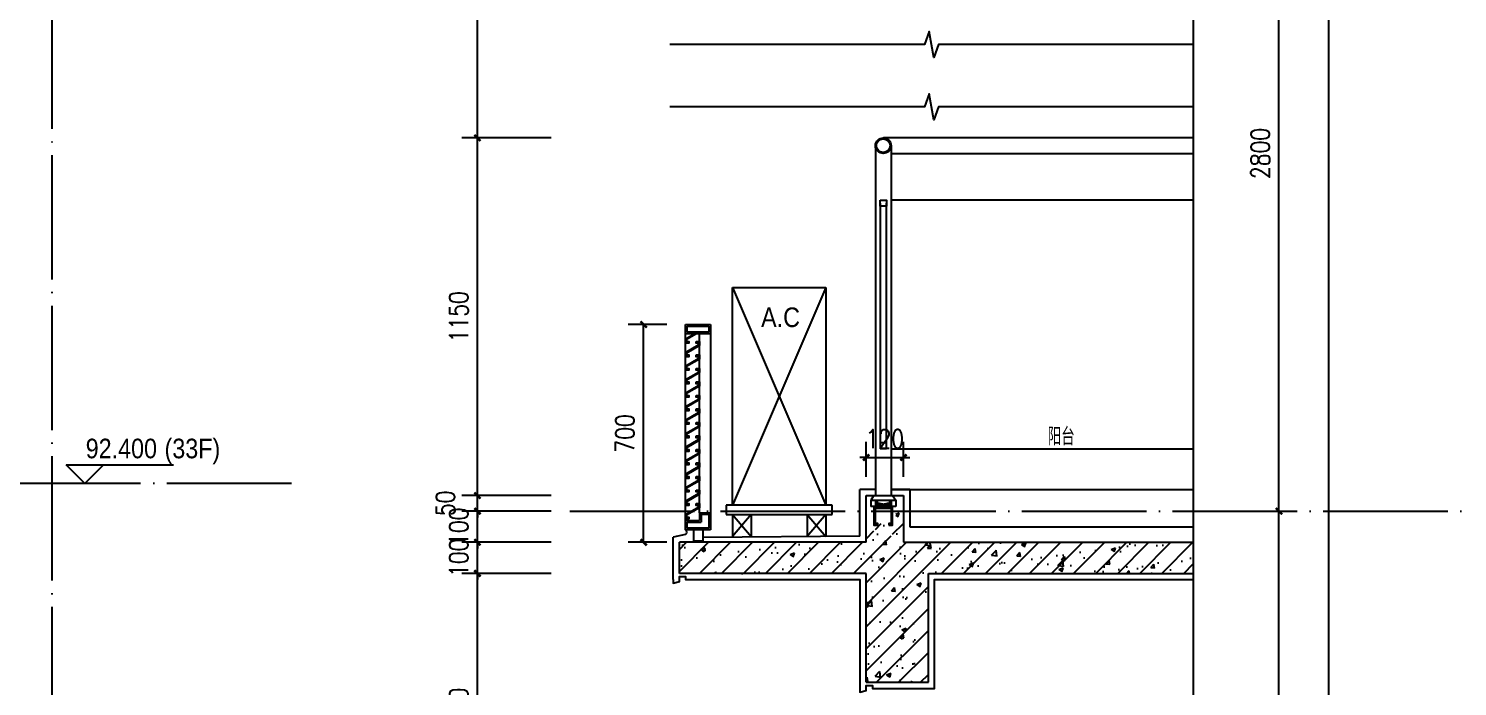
# Model space of a CAD drawing. Extents: x 718358 to 1668613, y -348838 to -159582.
# Drawn here: x 841921 to 846510, y -342008 to -339893 of the extents above; entities that cross this region are included whole.
import ezdxf

# ---------------------------------------------------------------- set-up
doc = ezdxf.new("R2010")
doc.units = 0
doc.header["$LTSCALE"] = 1000
doc.linetypes.add('DOTE', pattern=[2.42, 2, -0.2, 0.02, -0.2])
for name, color, linetype in [('建-可见线', 7, 'Continuous'), ('建-图例填充', 251, 'Continuous'), ('建-墙体', 2, 'Continuous'), ('建-尺寸', 73, 'Continuous'), ('建-房间名', 7, 'Continuous'), ('建-标高', 3, 'Continuous'), ('建-楼梯-护栏', 163, 'Continuous'), ('建-空调及空调洞', 70, 'Continuous'), ('建-符号', 3, 'Continuous'), ('建-轮廓线', 7, 'Continuous'), ('建-轴网', 14, 'DOTE'), ('建-门窗剖', 4, 'Continuous'), ('建-阳台', 5, 'Continuous')]:
    doc.layers.add(name, color=color, linetype=linetype)
doc.styles.add('_TCH_DIM', font='gt单线西文.shx', dxfattribs={"width": 0.8, "bigfont": 'gt单线中文.shx'})
doc.styles.add('_TCH_SPACE', font='gt单线西文.shx', dxfattribs={"width": 0.8, "height": 5, "bigfont": 'gt单线中文.shx'})
doc.styles.add('DIM_FONT', font='SIMPLEX.shx', dxfattribs={"width": 0.8, "bigfont": 'GBCBIG.shx'})
doc.dimstyles.new('DIMN20', dxfattribs={"dimscale": 0.2, "dimtxt": 300, "dimasz": 100, "dimexe": 250, "dimexo": 300, "dimgap": 150, "dimtad": 1, "dimdec": 0, "dimzin": 0, "dimdsep": 46, "dimtxsty": 'DIM_FONT', "dimblk": 'ARCHTICK', "dimcen": 0.09, "dimdle": 1, "dimclrt": 7, "dimazin": 2, "dimtfac": 1, "dimtdec": 0, "dimtix": 1, "dimtmove": 2, "dimatfit": 3, "dimldrblk": 'ARCHTICK', "dimfxl": 1, "dimtolj": 1, "dimtzin": 0, "dimarcsym": 0})

# ---------------------------------------------------------------- blocks, each defined once
blk = doc.blocks.new('ghgdfsdsa')
at = {"layer": '建-楼梯-护栏'}
for p, q in [((915644.9, -350305.3), (915644.9, -351430.3)), ((915694.9, -350305.3), (915694.9, -351430.3)), ((915659.9, -350490.3), (915659.9, -351280.3)), ((915679.9, -351280.3), (915679.9, -350490.3)), ((915679.9, -351260.3), (915659.9, -351260.3)), ((915679.9, -351280.3), (915659.9, -351280.3)), ((915639.9, -351430.3), (915629.9, -351445.3)), ((915629.9, -351445.3), (915629.9, -351465.3)), ((915629.9, -351445.3), (915709.9, -351445.3)), ((915709.9, -351465.3), (915629.9, -351465.3)), ((915639.9, -351430.3), (915699.9, -351430.3)), ((915644.9, -351445.3), (915644.9, -351465.3)), ((915644.9, -351450.3), (915644.9, -351455.3)), ((915644.9, -351460.3), (915644.9, -351465.3)), ((915649.9, -351449.2), (915649.9, -351465.3)), ((915654.9, -351452.1), (915654.9, -351465.3)), ((915659.9, -351454), (915659.9, -351465.3)), ((915664.9, -351455.1), (915664.9, -351465.3)), ((915669.9, -351455.5), (915669.9, -351465.3)), ((915674.9, -351455.1), (915674.9, -351465.3)), ((915679.9, -351454), (915679.9, -351465.3)), ((915684.9, -351452.1), (915684.9, -351465.3)), ((915689.9, -351449.2), (915689.9, -351465.3)), ((915694.9, -351445.3), (915694.9, -351465.3)), ((915694.9, -351450.3), (915694.9, -351455.3)), ((915694.9, -351460.3), (915694.9, -351465.3)), ((915699.9, -351430.3), (915709.9, -351445.3)), ((915709.9, -351445.3), (915709.9, -351465.3))]:
    blk.add_line(p, q, dxfattribs=at)
for points in [[(915659.9, -350480.3), (915679.9, -350480.3), (915679.9, -350500.3), (915659.9, -350500.3)], [(915687.4, -351525.3), (915699.9, -351525.3), (915699.9, -351465.3), (915639.9, -351465.3), (915639.9, -351525.3), (915652.4, -351525.3), (915652.4, -351520.3), (915644.9, -351520.3), (915644.9, -351470.3), (915694.9, -351470.3), (915694.9, -351520.3), (915687.4, -351520.3)]]:
    blk.add_lwpolyline(points, close=True, dxfattribs=at)
for radius in [25, 22]:
    blk.add_circle((915669.9, -350305.3), radius, dxfattribs=at)
blk = doc.blocks.new('A$C79397209')
at = {"layer": '建-空调及空调洞'}
for p, q in [((0, 0), (-300, -700)), ((-300, 0), (0, -700)), ((-300, 0), (0, 0)), ((-300, -700), (-300, 0)), ((0, 0), (0, -700)), ((-320, -700), (-320, -730)), ((20, -700), (-320, -700)), ((-320, -730), (20, -730)), ((0, -700), (-300, -700)), ((-240, -730), (-300, -800)), ((-300, -730), (-240, -800)), ((-300, -730), (-300, -800)), ((-240, -730), (-240, -800)), ((-60, -730), (0, -800)), ((-60, -730), (-59.9, -800)), ((0, -730), (-59.9, -800)), ((0, -730), (0, -800)), ((20, -730), (20, -700))]:
    blk.add_line(p, q, dxfattribs=at)
at = {"layer": '建-空调及空调洞', "style": '_TCH_DIM', "width": 0.888889}
blk.add_text('A.C', height=63, dxfattribs=at).set_placement((-208.3, -127.2))
blk = doc.blocks.new('edffd')
at = {"layer": '建-门窗剖'}
for p, q in [((462167.4, 66194.4), (462167.4, 66224.4)), ((462167.4, 66224.4), (462212.4, 66224.4)), ((462212.4, 66249.4), (462247.4, 66249.4)), ((462212.4, 66249.4), (462212.4, 66224.4)), ((462217.4, 66244.4), (462242.4, 66244.4)), ((462217.4, 66244.4), (462217.4, 66219.4)), ((462242.4, 66244.4), (462242.4, 66199.4)), ((462247.4, 66249.4), (462247.4, 66194.4)), ((462247.4, 66194.4), (462167.4, 66194.4)), ((462172.4, 66199.4), (462172.4, 66219.4)), ((462172.4, 66219.4), (462217.4, 66219.4)), ((462242.4, 66199.4), (462172.4, 66199.4)), ((462192.4, 66194.4), (462192.4, 66154.4)), ((462222.4, 66194.4), (462222.4, 66154.4)), ((462192.4, 66159.4), (462222.4, 66159.4))]:
    blk.add_line(p, q, dxfattribs=at)
blk = doc.blocks.new('5g')
at = {"layer": '建-轮廓线'}
blk.add_arc((467039.4, 67253.7), 9.28, 306.0642, 53.9358, dxfattribs=at)
at = {"layer": '建-门窗剖'}
for p, q in [((467044.9, 67891.2), (467044.9, 67921.2)), ((467044.9, 67921.2), (467124.9, 67921.2)), ((467124.9, 67921.2), (467124.9, 67891.2)), ((467044.9, 67291.2), (467044.9, 67891.2)), ((467124.9, 67891.2), (467044.9, 67891.2)), ((467049.9, 67896.2), (467049.9, 67916.2)), ((467049.9, 67916.2), (467119.9, 67916.2)), ((467119.9, 67896.2), (467049.9, 67896.2)), ((467089.9, 67316.2), (467089.9, 67891.2)), ((467119.9, 67916.2), (467119.9, 67896.2)), ((467124.9, 67891.2), (467124.9, 67316.2))]:
    blk.add_line(p, q, dxfattribs=at)
blk.add_lwpolyline([(467079.7, 67891.2), (467047.9, 67872.8), (467047.9, 67864.1), (467052.9, 67864.1), (467052.9, 67867.1), (467055.9, 67867.1), (467055.9, 67861.1), (467044.9, 67861.1), (467044.9, 67874.6), (467073.7, 67891.2)], dxfattribs=at)
for points in [[(467078.9, 67867.1), (467089.9, 67867.1), (467089.9, 67853.6), (467047.9, 67829.4), (467047.9, 67820.7), (467052.9, 67820.7), (467052.9, 67823.7), (467055.9, 67823.7), (467055.9, 67817.7), (467044.9, 67817.7), (467044.9, 67831.1), (467086.9, 67855.4), (467086.9, 67864.1), (467081.9, 67864.1), (467081.9, 67861.1), (467078.9, 67861.1)], [(467078.9, 67823.7), (467089.9, 67823.7), (467089.9, 67810.2), (467047.9, 67785.9), (467047.9, 67777.2), (467052.9, 67777.2), (467052.9, 67780.2), (467055.9, 67780.2), (467055.9, 67774.2), (467044.9, 67774.2), (467044.9, 67787.7), (467086.9, 67811.9), (467086.9, 67820.7), (467081.9, 67820.7), (467081.9, 67817.7), (467078.9, 67817.7)], [(467078.9, 67780.2), (467089.9, 67780.2), (467089.9, 67766.7), (467047.9, 67742.5), (467047.9, 67733.8), (467052.9, 67733.8), (467052.9, 67736.8), (467055.9, 67736.8), (467055.9, 67730.8), (467044.9, 67730.8), (467044.9, 67744.2), (467086.9, 67768.5), (467086.9, 67777.2), (467081.9, 67777.2), (467081.9, 67774.2), (467078.9, 67774.2)], [(467078.9, 67736.8), (467089.9, 67736.8), (467089.9, 67723.3), (467047.9, 67699), (467047.9, 67690.3), (467052.9, 67690.3), (467052.9, 67693.3), (467055.9, 67693.3), (467055.9, 67687.3), (467044.9, 67687.3), (467044.9, 67700.8), (467086.9, 67725), (467086.9, 67733.8), (467081.9, 67733.8), (467081.9, 67730.8), (467078.9, 67730.8)], [(467078.9, 67693.3), (467089.9, 67693.3), (467089.9, 67679.9), (467047.9, 67655.6), (467047.9, 67646.9), (467052.9, 67646.9), (467052.9, 67649.9), (467055.9, 67649.9), (467055.9, 67643.9), (467044.9, 67643.9), (467044.9, 67657.3), (467086.9, 67681.6), (467086.9, 67690.3), (467081.9, 67690.3), (467081.9, 67687.3), (467078.9, 67687.3)], [(467078.9, 67649.9), (467089.9, 67649.9), (467089.9, 67636.4), (467047.9, 67612.2), (467047.9, 67603.4), (467052.9, 67603.4), (467052.9, 67606.4), (467055.9, 67606.4), (467055.9, 67600.4), (467044.9, 67600.4), (467044.9, 67613.9), (467086.9, 67638.1), (467086.9, 67646.9), (467081.9, 67646.9), (467081.9, 67643.9), (467078.9, 67643.9)], [(467078.9, 67606.4), (467089.9, 67606.4), (467089.9, 67593), (467047.9, 67568.7), (467047.9, 67560), (467052.9, 67560), (467052.9, 67563), (467055.9, 67563), (467055.9, 67557), (467044.9, 67557), (467044.9, 67570.4), (467086.9, 67594.7), (467086.9, 67603.4), (467081.9, 67603.4), (467081.9, 67600.4), (467078.9, 67600.4)], [(467078.9, 67563), (467089.9, 67563), (467089.9, 67549.5), (467047.9, 67525.3), (467047.9, 67516.5), (467052.9, 67516.5), (467052.9, 67519.5), (467055.9, 67519.5), (467055.9, 67513.5), (467044.9, 67513.5), (467044.9, 67527), (467086.9, 67551.3), (467086.9, 67560), (467081.9, 67560), (467081.9, 67557), (467078.9, 67557)], [(467078.9, 67519.5), (467089.9, 67519.5), (467089.9, 67506.1), (467047.9, 67481.8), (467047.9, 67473.1), (467052.9, 67473.1), (467052.9, 67476.1), (467055.9, 67476.1), (467055.9, 67470.1), (467044.9, 67470.1), (467044.9, 67483.6), (467086.9, 67507.8), (467086.9, 67516.5), (467081.9, 67516.5), (467081.9, 67513.5), (467078.9, 67513.5)], [(467078.9, 67476.1), (467089.9, 67476.1), (467089.9, 67462.6), (467047.9, 67438.4), (467047.9, 67429.6), (467052.9, 67429.6), (467052.9, 67432.6), (467055.9, 67432.6), (467055.9, 67426.6), (467044.9, 67426.6), (467044.9, 67440.1), (467086.9, 67464.4), (467086.9, 67473.1), (467081.9, 67473.1), (467081.9, 67470.1), (467078.9, 67470.1)], [(467078.9, 67432.6), (467089.9, 67432.6), (467089.9, 67419.2), (467047.9, 67394.9), (467047.9, 67386.2), (467052.9, 67386.2), (467052.9, 67389.2), (467055.9, 67389.2), (467055.9, 67383.2), (467044.9, 67383.2), (467044.9, 67396.7), (467086.9, 67420.9), (467086.9, 67429.6), (467081.9, 67429.6), (467081.9, 67426.6), (467078.9, 67426.6)], [(467078.9, 67389.2), (467089.9, 67389.2), (467089.9, 67375.7), (467047.9, 67351.5), (467047.9, 67342.8), (467052.9, 67342.8), (467052.9, 67345.8), (467055.9, 67345.8), (467055.9, 67339.8), (467044.9, 67339.8), (467044.9, 67353.2), (467086.9, 67377.5), (467086.9, 67386.2), (467081.9, 67386.2), (467081.9, 67383.2), (467078.9, 67383.2)], [(467078.9, 67345.8), (467089.9, 67345.8), (467089.9, 67332.3), (467047.9, 67308), (467047.9, 67299.3), (467052.9, 67299.3), (467052.9, 67302.3), (467055.9, 67302.3), (467055.9, 67296.3), (467044.9, 67296.3), (467044.9, 67309.8), (467086.9, 67334), (467086.9, 67342.8), (467081.9, 67342.8), (467081.9, 67339.8), (467078.9, 67339.8)]]:
    blk.add_lwpolyline(points, close=True, dxfattribs=at)
at = {"layer": '建-阳台'}
blk.add_blockref('edffd', (4877.5, 1066.8), dxfattribs=at)
blk = doc.blocks.new('_ArchTick')
at = {"color": 0, "linetype": 'ByBlock', "const_width": 0.4}
blk.add_lwpolyline([(-0.5, -0.5), (0.5, 0.5)], dxfattribs=at)
blk = doc.blocks.new('*D1774')
at = {"layer": 'Defpoints', "color": 0, "transparency": 16777216}
for p in [(845711.8, -339144.7), (846097.2, -339144.7), (845711.8, -346244.7)]:
    blk.add_point(p, dxfattribs=at)
at = {"layer": '建-尺寸', "color": 0, "lineweight": -2, "transparency": 16777216}
for p, q in [((845771.8, -339144.7), (846147.2, -339144.7)), ((846097.2, -346244.9), (846097.2, -339144.5)), ((845771.8, -346244.7), (846147.2, -346244.7))]:
    blk.add_line(p, q, dxfattribs=at)
at = {"layer": '建-尺寸', "color": 0, "lineweight": -2, "transparency": 16777216, "xscale": 20, "yscale": 20, "zscale": 20}
for p, rotation in [((846097.2, -339144.7), 90), ((846097.2, -346244.7), 270)]:
    blk.add_blockref('_ArchTick', p, dxfattribs=dict(at, rotation=rotation))
at = {"layer": '建-尺寸', "color": 7, "transparency": 16777216, "insert": (846035.2, -342694.7), "char_height": 60, "attachment_point": 5, "rotation": 90, "style": 'DIM_FONT'}
blk.add_mtext('\\A1;祥各栋立面图', dxfattribs=at)
blk = doc.blocks.new('*D1778')
at = {"layer": 'Defpoints', "color": 0, "transparency": 16777216}
for p in [(845711.8, -341444.7), (845937.2, -341444.7), (845711.8, -343744.7)]:
    blk.add_point(p, dxfattribs=at)
at = {"layer": '建-尺寸', "color": 0, "lineweight": -2, "transparency": 16777216}
for p, q in [((845771.8, -341444.7), (845987.2, -341444.7)), ((845937.2, -343744.9), (845937.2, -341444.5)), ((845771.8, -343744.7), (845987.2, -343744.7))]:
    blk.add_line(p, q, dxfattribs=at)
at = {"layer": '建-尺寸', "color": 0, "lineweight": -2, "transparency": 16777216, "xscale": 20, "yscale": 20, "zscale": 20}
for p, rotation in [((845937.2, -341444.7), 90), ((845937.2, -343744.7), 270)]:
    blk.add_blockref('_ArchTick', p, dxfattribs=dict(at, rotation=rotation))
at = {"layer": '建-尺寸', "color": 7, "transparency": 16777216, "insert": (845877.2, -342594.7), "char_height": 60, "attachment_point": 5, "rotation": 90, "style": 'DIM_FONT'}
blk.add_mtext('\\A1;2800', dxfattribs=at)
blk = doc.blocks.new('*D1779')
at = {"layer": 'Defpoints', "color": 0, "transparency": 16777216}
for p in [(845711.8, -339144.7), (845937.2, -339144.7), (845711.8, -341444.7)]:
    blk.add_point(p, dxfattribs=at)
at = {"layer": '建-尺寸', "color": 0, "lineweight": -2, "transparency": 16777216}
for p, q in [((845771.8, -339144.7), (845987.2, -339144.7)), ((845937.2, -341444.9), (845937.2, -339144.5)), ((845771.8, -341444.7), (845987.2, -341444.7))]:
    blk.add_line(p, q, dxfattribs=at)
at = {"layer": '建-尺寸', "color": 0, "lineweight": -2, "transparency": 16777216, "xscale": 20, "yscale": 20, "zscale": 20}
for p, rotation in [((845937.2, -339144.7), 90), ((845937.2, -341444.7), 270)]:
    blk.add_blockref('_ArchTick', p, dxfattribs=dict(at, rotation=rotation))
at = {"layer": '建-尺寸', "color": 7, "transparency": 16777216, "insert": (845877.2, -340294.7), "char_height": 60, "attachment_point": 5, "rotation": 90, "style": 'DIM_FONT'}
blk.add_mtext('\\A1;2800', dxfattribs=at)
blk = doc.blocks.new('*D1789')
at = {"layer": 'Defpoints', "color": 0, "transparency": 16777216}
for p in [(843362.9, -341644.7), (843659.6, -341644.7), (843659.6, -342544.7)]:
    blk.add_point(p, dxfattribs=at)
at = {"layer": '建-尺寸', "color": 0, "lineweight": -2, "transparency": 16777216}
for p, q in [((843599.6, -341644.7), (843312.9, -341644.7)), ((843362.9, -342544.9), (843362.9, -341644.5)), ((843599.6, -342544.7), (843312.9, -342544.7))]:
    blk.add_line(p, q, dxfattribs=at)
at = {"layer": '建-尺寸', "color": 0, "lineweight": -2, "transparency": 16777216, "xscale": 20, "yscale": 20, "zscale": 20}
for p, rotation in [((843362.9, -341644.7), 90), ((843362.9, -342544.7), 270)]:
    blk.add_blockref('_ArchTick', p, dxfattribs=dict(at, rotation=rotation))
at = {"layer": '建-尺寸', "color": 7, "transparency": 16777216, "insert": (843302.9, -342094.7), "char_height": 60, "attachment_point": 5, "rotation": 90, "style": 'DIM_FONT'}
blk.add_mtext('\\A1;1400', dxfattribs=at)
blk = doc.blocks.new('*D1790')
at = {"layer": 'Defpoints', "color": 0, "transparency": 16777216}
for p in [(843362.9, -341544.7), (843659.6, -341544.7), (843659.6, -341644.7)]:
    blk.add_point(p, dxfattribs=at)
at = {"layer": '建-尺寸', "color": 0, "lineweight": -2, "transparency": 16777216}
for p, q in [((843599.6, -341544.7), (843312.9, -341544.7)), ((843362.9, -341544.7), (843362.9, -341524.7)), ((843362.9, -341644.7), (843362.9, -341544.7)), ((843599.6, -341644.7), (843312.9, -341644.7)), ((843362.9, -341644.7), (843362.9, -341664.7))]:
    blk.add_line(p, q, dxfattribs=at)
at = {"layer": '建-尺寸', "color": 0, "lineweight": -2, "transparency": 16777216, "xscale": 20, "yscale": 20, "zscale": 20}
for p, rotation in [((843362.9, -341544.7), 270), ((843362.9, -341644.7), 90)]:
    blk.add_blockref('_ArchTick', p, dxfattribs=dict(at, rotation=rotation))
at = {"layer": '建-尺寸', "color": 7, "transparency": 16777216, "insert": (843302.9, -341594.7), "char_height": 60, "attachment_point": 5, "rotation": 90, "style": 'DIM_FONT'}
blk.add_mtext('\\A1;100', dxfattribs=at)
blk = doc.blocks.new('*D1791')
at = {"layer": 'Defpoints', "color": 0, "transparency": 16777216}
for p in [(843362.9, -341444.7), (843659.6, -341444.7), (843659.6, -341544.7)]:
    blk.add_point(p, dxfattribs=at)
at = {"layer": '建-尺寸', "color": 0, "lineweight": -2, "transparency": 16777216}
for p, q in [((843599.6, -341444.7), (843312.9, -341444.7)), ((843362.9, -341444.7), (843362.9, -341424.7)), ((843362.9, -341544.7), (843362.9, -341444.7)), ((843599.6, -341544.7), (843312.9, -341544.7)), ((843362.9, -341544.7), (843362.9, -341564.7))]:
    blk.add_line(p, q, dxfattribs=at)
at = {"layer": '建-尺寸', "color": 0, "lineweight": -2, "transparency": 16777216, "xscale": 20, "yscale": 20, "zscale": 20}
for p, rotation in [((843362.9, -341444.7), 270), ((843362.9, -341544.7), 90)]:
    blk.add_blockref('_ArchTick', p, dxfattribs=dict(at, rotation=rotation))
at = {"layer": '建-尺寸', "color": 7, "transparency": 16777216, "insert": (843302.9, -341494.7), "char_height": 60, "attachment_point": 5, "rotation": 90, "style": 'DIM_FONT'}
blk.add_mtext('\\A1;100', dxfattribs=at)
blk = doc.blocks.new('*D1792')
at = {"layer": 'Defpoints', "color": 0, "transparency": 16777216}
for p in [(843362.9, -341394.7), (843659.6, -341394.7), (843659.6, -341444.7)]:
    blk.add_point(p, dxfattribs=at)
at = {"layer": '建-尺寸', "color": 0, "lineweight": -2, "transparency": 16777216}
for p, q in [((843362.9, -341394.7), (843362.9, -341374.7)), ((843599.6, -341394.7), (843312.9, -341394.7)), ((843362.9, -341444.7), (843362.9, -341394.7)), ((843599.6, -341444.7), (843312.9, -341444.7)), ((843362.9, -341444.7), (843362.9, -341464.7))]:
    blk.add_line(p, q, dxfattribs=at)
at = {"layer": '建-尺寸', "color": 0, "lineweight": -2, "transparency": 16777216, "xscale": 20, "yscale": 20, "zscale": 20}
for p, rotation in [((843362.9, -341394.7), 270), ((843362.9, -341444.7), 90)]:
    blk.add_blockref('_ArchTick', p, dxfattribs=dict(at, rotation=rotation))
at = {"layer": '建-尺寸', "color": 7, "transparency": 16777216, "insert": (843259.9, -341419.7), "char_height": 60, "attachment_point": 5, "rotation": 90, "style": 'DIM_FONT'}
blk.add_mtext('\\A1;50', dxfattribs=at)
blk = doc.blocks.new('*D1793')
at = {"layer": 'Defpoints', "color": 0, "transparency": 16777216}
for p in [(843362.9, -340244.7), (843659.6, -340244.7), (843659.6, -341394.7)]:
    blk.add_point(p, dxfattribs=at)
at = {"layer": '建-尺寸', "color": 0, "lineweight": -2, "transparency": 16777216}
for p, q in [((843599.6, -340244.7), (843312.9, -340244.7)), ((843362.9, -341394.9), (843362.9, -340244.5)), ((843599.6, -341394.7), (843312.9, -341394.7))]:
    blk.add_line(p, q, dxfattribs=at)
at = {"layer": '建-尺寸', "color": 0, "lineweight": -2, "transparency": 16777216, "xscale": 20, "yscale": 20, "zscale": 20}
for p, rotation in [((843362.9, -340244.7), 90), ((843362.9, -341394.7), 270)]:
    blk.add_blockref('_ArchTick', p, dxfattribs=dict(at, rotation=rotation))
at = {"layer": '建-尺寸', "color": 7, "transparency": 16777216, "insert": (843302.9, -340819.7), "char_height": 60, "attachment_point": 5, "rotation": 90, "style": 'DIM_FONT'}
blk.add_mtext('\\A1;1150', dxfattribs=at)
blk = doc.blocks.new('*D1794')
at = {"layer": 'Defpoints', "color": 0, "transparency": 16777216}
for p in [(843362.9, -339294.7), (843659.6, -339294.7), (843659.6, -340244.7)]:
    blk.add_point(p, dxfattribs=at)
at = {"layer": '建-尺寸', "color": 0, "lineweight": -2, "transparency": 16777216}
for p, q in [((843599.6, -339294.7), (843312.9, -339294.7)), ((843362.9, -340244.9), (843362.9, -339294.5)), ((843599.6, -340244.7), (843312.9, -340244.7))]:
    blk.add_line(p, q, dxfattribs=at)
at = {"layer": '建-尺寸', "color": 0, "lineweight": -2, "transparency": 16777216, "xscale": 20, "yscale": 20, "zscale": 20}
for p, rotation in [((843362.9, -339294.7), 90), ((843362.9, -340244.7), 270)]:
    blk.add_blockref('_ArchTick', p, dxfattribs=dict(at, rotation=rotation))
at = {"layer": '建-尺寸', "color": 7, "transparency": 16777216, "insert": (843302.9, -339769.7), "char_height": 60, "attachment_point": 5, "rotation": 90, "style": 'DIM_FONT'}
blk.add_mtext('\\A1;1450', dxfattribs=at)
blk = doc.blocks.new('*D1799')
at = {"layer": 'Defpoints', "color": 0, "transparency": 16777216}
for p in [(843896.7, -340844.7), (844031.4, -340844.7), (844031.4, -341544.7)]:
    blk.add_point(p, dxfattribs=at)
at = {"layer": '建-尺寸', "color": 0, "lineweight": -2, "transparency": 16777216}
for p, q in [((843971.4, -340844.7), (843846.7, -340844.7)), ((843896.7, -341544.9), (843896.7, -340844.5)), ((843971.4, -341544.7), (843846.7, -341544.7))]:
    blk.add_line(p, q, dxfattribs=at)
at = {"layer": '建-尺寸', "color": 0, "lineweight": -2, "transparency": 16777216, "xscale": 20, "yscale": 20, "zscale": 20}
for p, rotation in [((843896.7, -340844.7), 90), ((843896.7, -341544.7), 270)]:
    blk.add_blockref('_ArchTick', p, dxfattribs=dict(at, rotation=rotation))
at = {"layer": '建-尺寸', "color": 7, "transparency": 16777216, "insert": (843836.7, -341194.7), "char_height": 60, "attachment_point": 5, "rotation": 90, "style": 'DIM_FONT'}
blk.add_mtext('\\A1;700', dxfattribs=at)
blk = doc.blocks.new('*D2995')
at = {"layer": 'Defpoints', "color": 0, "transparency": 16777216}
for p in [(844731.4, -341272.3), (844611.4, -341394.7), (844731.4, -341394.7)]:
    blk.add_point(p, dxfattribs=at)
at = {"layer": '建-尺寸', "color": 0, "lineweight": -2, "transparency": 16777216}
for p, q in [((844611.4, -341334.7), (844611.4, -341222.3)), ((844731.4, -341334.7), (844731.4, -341222.3)), ((844611.4, -341272.3), (844591.4, -341272.3)), ((844611.4, -341272.3), (844731.4, -341272.3)), ((844731.4, -341272.3), (844751.4, -341272.3))]:
    blk.add_line(p, q, dxfattribs=at)
at = {"layer": '建-尺寸', "color": 0, "lineweight": -2, "transparency": 16777216, "xscale": 20, "yscale": 20, "zscale": 20}
blk.add_blockref('_ArchTick', (844611.4, -341272.3), dxfattribs=at)
at = {"layer": '建-尺寸', "color": 0, "lineweight": -2, "transparency": 16777216, "xscale": 20, "yscale": 20, "zscale": 20, "rotation": 180}
blk.add_blockref('_ArchTick', (844731.4, -341272.3), dxfattribs=at)
at = {"layer": '建-尺寸', "color": 7, "transparency": 16777216, "insert": (844671.4, -341212.3), "char_height": 60, "attachment_point": 5, "style": 'DIM_FONT'}
blk.add_mtext('\\A1;120', dxfattribs=at)

msp = doc.modelspace()

# ---------------------------------------------------------------- hatches: boundary and pattern name
at = {"layer": '建-图例填充'}
h = msp.add_hatch(dxfattribs=at)
h.set_pattern_fill('钢筋混凝土', color=256, scale=20, style=0)
h.set_pattern_definition([(45, (-7154.08, 3832.993), (-35.355339, 35.355339), []), (50, (-7154.08, 3832.99), (143.452037, -12.550427), [15, -165]), (355, (-7154.08, 3832.99), (-27.750267, 150.438427), [12, -132]), (100.4514, (-7142.13, 3831.95), (115.701876, 137.887908), [12.748038, -140.228422]), (46.1842, (-7154.08, 3873), (213.44821, -33.103803), [22.5, -247.5]), (96.6356, (-7136.3, 3870.23), (186.93254, 194.823574), [19.12206, -210.3426]), (351.1842, (-7154.08, 3873), (186.93239, 194.82372), [18, -198]), (21, (-7134.08, 3862.99), (119.38141, -80.523778), [15, -165]), (326, (-7134.08, 3862.99), (48.663066, 145.03001), [12, -132]), (71.4514, (-7124.13, 3856.28), (168.044526, 64.5061), [12.748038, -140.228422]), (37.5, (-7154.08, 3832.993), (2.431971, 66.5787708), [0, -130.4, 0, -134, 0, -132.5]), (7.5, (-7154.08, 3832.99), (52.6139075, 78.8823424), [0, -76.4, 0, -127.4, 0, -50.5]), (327.5, (-7198.68, 3832.99), (106.7644872, -4.5109743), [0, -50, 0, -156, 0, -207]), (317.5, (-7218.68, 3832.99), (116.637234, 20.020996), [0, -65, 0, -103.6, 0, -147])])
h.paths.add_polyline_path([(845661.6, -341644.7), (845661.6, -341544.7), (844731.4, -341544.7), (844731.4, -341444.7), (844706.4, -341444.7), (844706.4, -341484.7), (844696.4, -341484.7), (844696.4, -341539.7), (844683.9, -341539.7), (844683.9, -341534.7), (844691.4, -341534.7), (844691.4, -341484.7), (844641.4, -341484.7), (844641.4, -341534.7), (844648.9, -341534.7), (844648.9, -341539.7), (844636.4, -341539.7), (844636.4, -341479.7), (844611.4, -341479.7), (844611.4, -341994.7), (844811.4, -341994.7), (844811.4, -341644.7)])
h.paths.add_polyline_path([(844611.4, -341544.7), (844011.4, -341544.7), (844011.4, -341644.7), (844611.4, -341644.7)])

# ---------------------------------------------------------------- linework, layer by layer
at = {"layer": '建-可见线'}
for p, q in [((844591.4, -341524.7), (844591.4, -341374.7)), ((844641.4, -341374.7), (844591.4, -341374.7)), ((844691.4, -341374.7), (844751.4, -341374.7)), ((844751.4, -341374.7), (844691.4, -341374.7)), ((844751.4, -341374.7), (844751.4, -341494.7)), ((844751.4, -341494.7), (845661.6, -341494.7)), ((844031.4, -341519.7), (843991.4, -341527.9)), ((843991.4, -341664.7), (843991.4, -341527.9)), ((844591.4, -341524.7), (844086.4, -341529.1))]:
    msp.add_line(p, q, dxfattribs=at)
msp.add_lwpolyline([(843991.4, -341664.7), (843991.4, -341676.4), (844011.4, -341671.2), (844011.4, -341664.7), (844011.4, -341654.7), (844031.4, -341654.7), (844031.4, -341664.7), (844591.4, -341664.7), (844591.4, -342026.4), (844591.4, -342026.4), (844611.4, -342021.2), (844611.4, -342014.7), (844611.4, -342004.7), (844631.4, -342004.7), (844631.4, -342014.7), (844831.4, -342014.7), (844831.4, -341664.7), (845661.6, -341664.7)], dxfattribs=at)
at = {"layer": '建-墙体'}
for p, q in [((844611.4, -341544.7), (844611.4, -341394.7)), ((844611.4, -341394.7), (844731.4, -341394.7)), ((844731.4, -341394.7), (844731.4, -341544.7)), ((844011.4, -341644.7), (844011.4, -341544.7)), ((844611.4, -341544.7), (844011.4, -341544.7)), ((844731.4, -341544.7), (845661.6, -341544.7)), ((844611.4, -341644.7), (844011.4, -341644.7)), ((844611.4, -341994.7), (844611.4, -341644.7)), ((844811.4, -341644.7), (845661.6, -341644.7)), ((844811.4, -341994.7), (844811.4, -341644.7)), ((844611.4, -341994.7), (844811.4, -341994.7))]:
    msp.add_line(p, q, dxfattribs=at)
at = {"layer": '建-标高'}
for p, q in [((842102.4, -341355.7), (842042.4, -341295.7)), ((842042.4, -341295.7), (842386.4, -341295.7)), ((842102.4, -341355.7), (842162.4, -341295.7))]:
    msp.add_line(p, q, dxfattribs=at)
at = {"layer": '建-符号'}
for points in [[(845661.6, -337752.8), (845661.6, -342087.6), (845703.6, -342102.9), (845619.6, -342117.7), (845661.6, -342132.6), (845661.6, -346467.4)], [(845661.6, -339944.7), (844843.8, -339944.7), (844828.5, -339986.7), (844813.7, -339902.7), (844798.8, -339944.7), (843981, -339944.7)], [(845661.6, -340144.7), (844843.8, -340144.7), (844828.5, -340186.7), (844813.7, -340102.7), (844798.8, -340144.7), (843981, -340144.7)]]:
    msp.add_lwpolyline(points, dxfattribs=at)
at = {"layer": '建-轮廓线', "color": 253}
for p, q in [((845661.6, -340244.7), (844667.1, -340244.7)), ((844691.4, -340294.7), (845661.6, -340294.7)), ((845661.6, -340444.7), (844691.4, -340444.7)), ((844691.4, -341244.7), (845661.6, -341244.7)), ((844751.4, -341374.7), (845661.6, -341374.7))]:
    msp.add_line(p, q, dxfattribs=at)
at = {"layer": '建-轴网', "ltscale": 0.2}
for p, q in [((841997, -346992.1), (841997, -337845.6)), ((842765.3, -341355.7), (836685, -341355.7)), ((843659.6, -341444.7), (851598.1, -341444.7))]:
    msp.add_line(p, q, dxfattribs=at)

# ---------------------------------------------------------------- block references
at = {"layer": '建-可见线'}
msp.add_blockref('ghgdfsdsa', (-71003.5, 10035.6), dxfattribs=at)
at = {"layer": '建-空调及空调洞'}
msp.add_blockref('A$C79397209', (844482.3, -340725.7), dxfattribs=at)
at = {"layer": '建-阳台'}
msp.add_blockref('5g', (376986.5, -408765.9), dxfattribs=at)

# ---------------------------------------------------------------- texts
at = {"layer": '建-房间名', "style": '_TCH_SPACE', "width": 0.8}
msp.add_text('阳台', height=57.32, dxfattribs=at).set_placement((845194.3, -341233.6))
at = {"layer": '建-标高', "style": '_TCH_DIM', "width": 0.888889}
for s, p in [('92.400', (842104.8, -341274.7)), ('(33F)', (842358, -341274.7))]:
    msp.add_text(s, height=63, dxfattribs=at).set_placement(p)

# ---------------------------------------------------------------- dimensions: what is measured, and where the dimension line sits
at = {"layer": '建-尺寸'}
for p1, p2, distance, text, picture, middle in [((845711.8, -346244.7), (845711.8, -339144.7), -385.4, '祥各栋立面图', '*D1774', (846035.2, -342694.7)), ((845711.8, -341444.7), (845711.8, -339144.7), -225.4, '2800', '*D1779', (845877.2, -340294.7)), ((843659.6, -340244.7), (843659.6, -339294.7), 296.7, '1450', '*D1794', (843302.9, -339769.7)), ((845711.8, -343744.7), (845711.8, -341444.7), -225.4, '2800', '*D1778', (845877.2, -342594.7)), ((843659.6, -342544.7), (843659.6, -341644.7), 296.7, '1400', '*D1789', (843302.9, -342094.7))]:
    dim = msp.add_aligned_dim(p1=p1, p2=p2, distance=distance, text=text, dimstyle='DIMN20', dxfattribs=at)
    dim.commit()
    dim.dimension.update_dxf_attribs({"geometry": picture, "text_midpoint": middle})
for p1, p2, distance, picture, middle in [((843659.6, -341394.7), (843659.6, -340244.7), 296.7, '*D1793', (843302.9, -340819.7)), ((844031.4, -341544.7), (844031.4, -340844.7), 134.6, '*D1799', (843836.7, -341194.7)), ((844611.4, -341394.7), (844731.4, -341394.7), 122.4, '*D2995', (844671.4, -341212.3)), ((843659.6, -341544.7), (843659.6, -341444.7), 296.7, '*D1791', (843302.9, -341494.7)), ((843659.6, -341644.7), (843659.6, -341544.7), 296.7, '*D1790', (843302.9, -341594.7))]:
    dim = msp.add_aligned_dim(p1=p1, p2=p2, distance=distance, dimstyle='DIMN20', dxfattribs=at)
    dim.commit()
    dim.dimension.update_dxf_attribs({"geometry": picture, "text_midpoint": middle})
dim = msp.add_linear_dim(base=(843362.9, -341394.7), p1=(843659.6, -341444.7), p2=(843659.6, -341394.7), angle=90, dimstyle='DIMN20', dxfattribs=at)
dim.commit()
dim.dimension.update_dxf_attribs({"geometry": '*D1792', "text_midpoint": (843259.9, -341419.7), "dimtype": 161})

doc.saveas('drawing.dxf')
